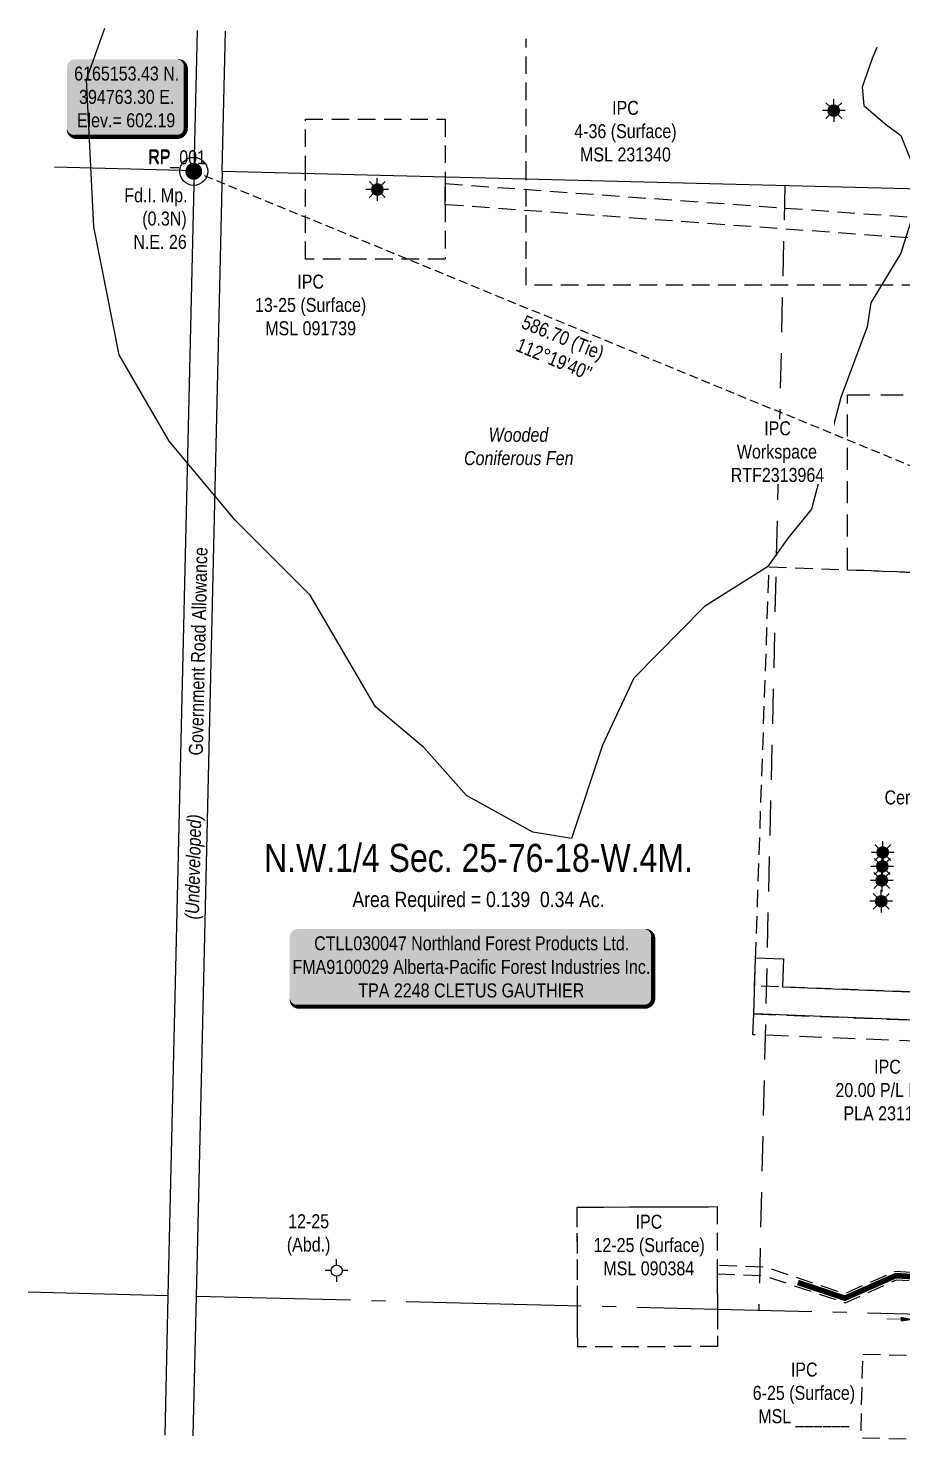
# Model space of a CAD drawing. Extents: x 393752 to 399280, y 6164171 to 6167808.
# Drawn here: x 394645 to 395270, y 6164246 to 6165256 of the extents above; entities that cross this region are included whole.
import ezdxf
from ezdxf.enums import TextEntityAlignment as Align

# ---------------------------------------------------------------- set-up
doc = ezdxf.new("R2010")
doc.units = 0
doc.header["$LTSCALE"] = 5
doc.header["$PDSIZE"] = 0.5
for name, pattern in [('foc-ACCESSROAD', [3.75, 2.5, -1.25]), ('foc-LSD', [8, 5, -3]), ('foc-QUARTERLINE', [33, 25, -3, 2, -3]), ('foc-TIELINE', [1.875, 1.25, -0.625]), ('HIDDEN2', [4.7625, 3.175, -1.5875])]:
    doc.linetypes.add(name, pattern=pattern)
doc.layers.get('Defpoints').update_dxf_attribs({"color": 9})
for name, color, linetype in [('35', 37, 'Continuous'), ('AS-ROADS', 254, 'Continuous'), ('C-AR', 13, 'foc-ACCESSROAD'), ('C-RW', 13, 'Continuous'), ('C-SYMBOL', 7, 'Continuous'), ('C-WS', 13, 'foc-ACCESSROAD'), ('C-WS-S', 13, 'Continuous'), ('DETAIL-T', 7, 'Continuous'), ('L-AREAREQUIRED', 7, 'Continuous'), ('L-BD', 7, 'Continuous'), ('L-MON', 1, 'Continuous'), ('L-ROAD-T', 7, 'Continuous'), ('L-SEC', 7, 'Continuous'), ('L-SECQ', 8, 'foc-QUARTERLINE'), ('L-SECTION-LSD', 7, 'foc-LSD'), ('L-TIE', 7, 'foc-TIELINE'), ('L-TIE-T', 7, 'Continuous'), ('T-EXISTING TFA', 220, 'HIDDEN2'), ('T-EXISTING TFA-T', 220, 'Continuous'), ('WETLAND', 143, 'Continuous'), ('WETLAND-T', 146, 'Continuous')]:
    doc.layers.add(name, color=color, linetype=linetype)
for name, color, linetype, lineweight in [('C-AR-T', 13, 'Continuous', 9), ('C-RW-T', 13, 'Continuous', 9), ('C-WS-T', 13, 'Continuous', 9), ('T-TEXT', 48, 'Continuous', 18)]:
    doc.layers.add(name, color=color, linetype=linetype, lineweight=lineweight)
doc.styles.add('100L', font='ARIALN.TTF', dxfattribs={"height": 11})
doc.styles.add('175L', font='ARIALN.TTF', dxfattribs={"height": 20})
doc.styles.add('80', font='ARIALN.TTF', dxfattribs={"height": 10})
doc.styles.add('80CG', font='ARIALN.TTF', dxfattribs={"height": 10})
doc.styles.add('80L', font='ARIALN.TTF', dxfattribs={"height": 10})
doc.styles.add('80LS', font='ARIALNI.TTF', dxfattribs={"height": 10})
doc.dimstyles.new('Compass 5 000', dxfattribs={"dimscale": 5, "dimtxt": 9, "dimasz": 2, "dimexe": 0.2, "dimexo": 0.0625, "dimgap": 0.5, "dimtad": 0, "dimtih": 1, "dimtoh": 1, "dimzin": 0, "dimdsep": 46, "dimtxsty": '80CG', "dimcen": 0.1, "dimse1": 1, "dimse2": 1, "dimclrd": 256, "dimclrt": 256, "dimaunit": 1, "dimadec": 4, "dimazin": 0, "dimtfac": 0.06, "dimtofl": 0, "dimtmove": 0, "dimatfit": 1, "dimfxl": 0.2, "dimtolj": 1, "dimtzin": 0, "dimlwd": -1, "dimarcsym": 0})

# ---------------------------------------------------------------- blocks, each defined once
blk = doc.blocks.new('*D428')
at = {"layer": 'C-AR-T', "transparency": 16777216}
for p, q in [((395310.3, 6165128.3), (395313.8, 6165176.3)), ((395313.8, 6165176.3), (395323.8, 6165176.3)), ((395307.8, 6165093.4), (395307.1, 6165083.5))]:
    blk.add_line(p, q, dxfattribs=at)
for points in [[(395308.7, 6165128.5), (395312, 6165128.2), (395309.6, 6165118.4)], [(395306.2, 6165093.5), (395309.5, 6165093.3), (395308.5, 6165103.4)]]:
    blk.add_solid(points, dxfattribs=at)
at = {"layer": 'Defpoints', "color": 0, "transparency": 16777216}
for p in [(395259.4, 6165122), (395258.3, 6165107), (395308.5, 6165103.4)]:
    blk.add_point(p, dxfattribs=at)
at = {"layer": 'C-AR-T', "transparency": 16777216, "insert": (395358.1, 6165176.3), "char_height": 10, "attachment_point": 5, "style": '80CG', "bg_fill": 3, "box_fill_scale": 1.1, "bg_fill_color": 256, "bg_fill_true_color": 13158600, "bg_fill_transparency": 0}
blk.add_mtext('\\A1;IPC\\P15.00 A/R\\PLOC 091364', dxfattribs=at)
blk = doc.blocks.new('*D434')
at = {"layer": 'C-AR-T', "transparency": 16777216}
for p, q in [((395268.9, 6164333), (395258.9, 6164333.2)), ((395295.8, 6164332.3), (395305.9, 6164332.1))]:
    blk.add_line(p, q, dxfattribs=at)
for points in [[(395268.9, 6164334.6), (395268.8, 6164331.3), (395278.9, 6164332.7)], [(395295.9, 6164334), (395295.8, 6164330.7), (395285.8, 6164332.6)]]:
    blk.add_solid(points, dxfattribs=at)
at = {"layer": 'Defpoints', "color": 0, "transparency": 16777216}
for p in [(395285.8, 6164332.6), (395278.7, 6164325.4), (395285.7, 6164325.2)]:
    blk.add_point(p, dxfattribs=at)
at = {"layer": 'C-AR-T', "transparency": 16777216, "insert": (395340.5, 6164332.1), "char_height": 10, "attachment_point": 5, "style": '80CG', "bg_fill": 3, "box_fill_scale": 1.1, "bg_fill_color": 256, "bg_fill_true_color": 13158600, "bg_fill_transparency": 0}
blk.add_mtext('\\A1;IPC\\P7.00 A/R\\PLOC ______', dxfattribs=at)
blk = doc.blocks.new('*D440')
at = {"layer": 'C-RW-T', "transparency": 16777216}
for p, q in [((395312, 6164575.5), (395312.4, 6164585.5)), ((395310.5, 6164535.5), (395309, 6164496.7)), ((395309, 6164496.7), (395299, 6164496.7))]:
    blk.add_line(p, q, dxfattribs=at)
for points in [[(395310.4, 6164575.5), (395313.7, 6164575.4), (395311.6, 6164565.5)], [(395308.8, 6164535.6), (395312.1, 6164535.4), (395310.9, 6164545.5)]]:
    blk.add_solid(points, dxfattribs=at)
at = {"layer": 'Defpoints', "color": 0, "transparency": 16777216}
for p in [(395265.9, 6164567.2), (395265.1, 6164547.3), (395310.9, 6164545.5)]:
    blk.add_point(p, dxfattribs=at)
at = {"layer": 'C-RW-T', "transparency": 16777216, "insert": (395259.4, 6164496.7), "char_height": 10, "attachment_point": 5, "style": '80CG'}
blk.add_mtext('\\A1;IPC\\P20.00 P/L R/W\\PPLA 231194', dxfattribs=at)
blk = doc.blocks.new('*U427')
h = blk.add_hatch(color=255)
edge = h.paths.add_edge_path()
edge.add_line((-124, -28.5), (124, -28.5))
edge.add_arc((124, -22.5), 6, 270, 360)
edge.add_line((130, -22.5), (130, 21))
edge.add_arc((124, 21), 6, 0, 90)
edge.add_line((124, 27), (-124, 27))
edge.add_arc((-124, 21), 6, 90, 180)
edge.add_line((-130, 21), (-130, -22.5))
edge.add_arc((-124, -22.5), 6, 180, 270)
at = {"color": 44, "flags": 128}
blk.add_lwpolyline([(-124, -28.5, 3, 3, 0), (124, -28.5, 3, 3, 0.414214), (130, -22.5, 3, 3, 0), (130, 21, 3, 0, 0.414214), (124, 27, 0, 0, 0), (-124, 27, 0, 0, 0.414214), (-130, 21, 0, 0, 0), (-130, -22.5, 0, 3, 0.414214)], format="xyseb", close=True, dxfattribs=at)
at = {"color": 44, "style": '80'}
blk.add_attdef('ENTER_TEXT_001', (-36, -5), '', height=10, dxfattribs=at)
blk = doc.blocks.new('RP')
at = {"layer": '35', "color": 3}
blk.add_circle((0, 0), 10, dxfattribs=at)
at = {"layer": '35', "color": 3, "style": '80'}
blk.add_attdef('RP_001', (-32.4, 5.8), '', height=10, dxfattribs=at)
blk = doc.blocks.new('GABD')
for p, q in [((-0.81, 0), (-1.62, 0)), ((0, 0.81), (0, 1.62)), ((1.62, 0), (0.81, 0)), ((0, -0.81), (0, -1.62))]:
    blk.add_line(p, q)
blk.add_circle((0, 0), 0.8)
blk = doc.blocks.new('GAS')
h = blk.add_hatch(color=255)
h.dxf.hatch_style = 1
edge = h.paths.add_edge_path()
edge.add_arc((0, 0), 0.9, 0, 360)
for p, q in [((-0.81, 0), (-1.62, 0)), ((-0.57, 0.57), (-1.14, 1.14)), ((0, 0.81), (0, 1.62)), ((0.57, 0.57), (1.14, 1.14)), ((1.62, 0), (0.81, 0)), ((-0.57, -0.57), (-1.14, -1.14)), ((0, -0.81), (0, -1.62)), ((1.14, -1.14), (0.57, -0.57))]:
    blk.add_line(p, q)
blk.add_circle((0, 0), 0.8)
blk = doc.blocks.new('fdia')
at = {"color": 255, "const_width": 1}
blk.add_lwpolyline([(-0.5, 0, 1), (0.5, 0, 1)], format="xyb", close=True, dxfattribs=at)
blk = doc.blocks.new('Fdiaa')
blk.add_blockref('fdia', (0, 0))
blk = doc.blocks.new('fdib')
at = {"color": 1, "const_width": 1.6}
blk.add_lwpolyline([(-0.4, 0, 1), (0.4, 0, 1)], format="xyb", close=True, dxfattribs=at)
at = {"color": 1}
blk.add_circle((0, 0), 0.8, dxfattribs=at)
blk = doc.blocks.new('Fdibb')
blk.add_blockref('fdib', (0, 0))
blk = doc.blocks.new('fdicc')
for name in ['Fdibb', 'Fdiaa']:
    blk.add_blockref(name, (0, 0))
blk = doc.blocks.new('FDI')
blk.add_blockref('fdicc', (0, 0))
blk = doc.blocks.new('*U445')
h = blk.add_hatch(color=254)
edge = h.paths.add_edge_path()
edge.add_line((-36.5, -28.5), (36.5, -28.5))
edge.add_arc((36.5, -22.5), 6, 270, 360)
edge.add_line((42.5, -22.5), (42.5, 21))
edge.add_arc((36.5, 21), 6, 0, 90)
edge.add_line((36.5, 27), (-36.5, 27))
edge.add_arc((-36.5, 21), 6, 90, 180)
edge.add_line((-42.5, 21), (-42.5, -22.5))
edge.add_arc((-36.5, -22.5), 6, 180, 270)
at = {"color": 1, "flags": 128}
blk.add_lwpolyline([(-36.5, -28.5, 3, 3, 0), (36.5, -28.5, 3, 3, 0.414214), (42.5, -22.5, 3, 3, 0), (42.5, 21, 3, 0, 0.414214), (36.5, 27, 0, 0, 0), (-36.5, 27, 0, 0, 0.414214), (-42.5, 21, 0, 0, 0), (-42.5, -22.5, 0, 3, 0.414214)], format="xyseb", close=True, dxfattribs=at)
blk.add_lwpolyline([(-17.7, -11.6, 0, 10, 0), (0, 0, 5, 5, 0)], format="xyseb", dxfattribs=at)
at = {"color": 1, "style": '80'}
blk.add_attdef('ENTER_TEXT_001', (-36, -5), '', height=10, dxfattribs=at)

msp = doc.modelspace()

# ---------------------------------------------------------------- linework, layer by layer
at = {"layer": 'AS-ROADS', "const_width": 3.999, "flags": 128}
msp.add_lwpolyline([(395606.298, 6164378.943), (395568.374, 6164372.727), (395505.881, 6164375.319), (395448.094, 6164361.685), (395392.035, 6164373.149), (395350.032, 6164358.976), (395265.308, 6164364.09), (395228.939, 6164347.981), (395195.273, 6164359.201)], dxfattribs=at)
at = {"layer": 'C-AR'}
msp.add_lwpolyline([(395442.324, 6165108.834), (395442.321, 6165093.801), (394943.128, 6165129.626), (394943.125, 6165144.659), (395442.324, 6165108.834)], close=True, dxfattribs=at)
at = {"layer": 'C-AR', "flags": 128}
msp.add_lwpolyline([(395137.65, 6164365.417), (395171.077, 6164364.104), (395229.092, 6164344.769), (395265.856, 6164361.053), (395350.436, 6164355.947), (395392.227, 6164370.049), (395448.14, 6164358.615), (395506.169, 6164372.306), (395568.556, 6164369.718), (395606.326, 6164375.909), (395658.406, 6164368.447), (395698.47, 6164375.154), (395728.314, 6164378.02), (395778.631, 6164378.705), (395793.622, 6164378.423), (395793.861, 6164384.413), (395777.861, 6164384.696), (395727.985, 6164384.014), (395696.64, 6164380.997), (395657.646, 6164374.397), (395606.27, 6164381.977), (395568.192, 6164375.736), (395505.593, 6164378.332), (395448.048, 6164364.755), (395391.843, 6164376.249), (395349.628, 6164362.005), (395264.76, 6164367.127), (395228.786, 6164351.193), (395172.166, 6164370.063), (395137.629, 6164371.42)], close=True, dxfattribs=at)
at = {"layer": 'C-RW'}
msp.add_lwpolyline([(395165.065, 6164591.187), (395185.046, 6164590.498), (395184.354, 6164570.427), (395846.583, 6164544.614), (395846.367, 6164529.617), (395784.206, 6164532.04), (395784.025, 6164527.045), (395163.687, 6164551.225)], close=True, dxfattribs=at)
at = {"layer": 'C-WS'}
msp.add_lwpolyline([(395300.827, 6165240.691), (395300.827, 6165140.593), (395340.827, 6165139.584), (395340.827, 6164924.251), (395300.827, 6164925.812), (395300.827, 6165072.149), (395000.934, 6165072.149), (395000.934, 6165148.152), (395000.934, 6165248.193)], dxfattribs=at)
for points in [[(394943.133, 6165090.715), (394843.186, 6165090.728), (394843.179, 6165152.124), (394843.175, 6165190.701), (394943.114, 6165190.681), (394943.124, 6165149.597), (394943.125, 6165144.659), (394943.128, 6165129.626), (394943.133, 6165090.715)], [(395834.299, 6164905.003), (395831.898, 6164845.088), (395828.945, 6164771.155), (395818.826, 6164751.521), (395812.676, 6164739.589), (395788.599, 6164696.183), (395783.457, 6164547.039), (395768.475, 6164547.623), (395574.885, 6164555.175), (395164.372, 6164571.187), (395174.7, 6164870.792), (395300.826, 6164865.766), (395300.827, 6164925.812), (395583.265, 6164914.795), (395634.276, 6164912.804), (395819.337, 6164905.584), (395834.299, 6164905.003)], [(395137.828, 6164313.434), (395037.865, 6164313.092), (395037.764, 6164342.41), (395037.523, 6164413.055), (395137.485, 6164413.397), (395137.629, 6164371.42), (395137.65, 6164365.417), (395137.736, 6164339.924), (395137.828, 6164313.434)]]:
    msp.add_lwpolyline(points, close=True, dxfattribs=at)
at = {"layer": 'C-WS', "flags": 128}
for points in [[(395137.828, 6164313.434), (395037.865, 6164313.092), (395037.764, 6164342.41), (395037.523, 6164413.055), (395137.485, 6164413.397), (395137.629, 6164371.42), (395137.65, 6164365.417), (395137.736, 6164339.924), (395137.828, 6164313.434)], [(395241.774, 6164307.944), (395321.713, 6164306.037), (395320.294, 6164246.073), (395240.33, 6164247.986)]]:
    msp.add_lwpolyline(points, close=True, dxfattribs=at)
at = {"layer": 'L-SEC'}
for p, q in [((394763.608, 6165154.134), (394765.897, 6165254.072)), ((394783.712, 6165153.674), (394786.001, 6165253.569)), ((394663.673, 6165156.567), (394763.608, 6165154.134)), ((394763.608, 6165154.134), (394744.87, 6164349.706)), ((394783.712, 6165153.666), (394764.974, 6164349.238)), ((394783.711, 6165153.628), (395588.358, 6165133.345)), ((394744.87, 6164349.706), (394742.542, 6164250.058)), ((394764.974, 6164349.237), (394762.645, 6164249.556))]:
    msp.add_line(p, q, dxfattribs=at)
at = {"layer": 'L-SECQ'}
for p, q in [((394744.87, 6164349.706), (394644.936, 6164352.178)), ((395535.114, 6164330.066), (394764.974, 6164349.207))]:
    msp.add_line(p, q, dxfattribs=at)
at = {"layer": 'L-SECTION-LSD'}
msp.add_line((395186.035, 6165143.486), (395167.297, 6164339.208), dxfattribs=at)
at = {"layer": 'T-EXISTING TFA'}
msp.add_lwpolyline([(395300.827, 6164865.766), (395230.852, 6164868.554), (395230.852, 6164993.608), (395300.827, 6164993.608), (395300.827, 6164865.766), (395300.827, 6164990.819)], dxfattribs=at)
msp.add_lwpolyline([(395163.687, 6164551.225), (395784.025, 6164527.045), (395783.48, 6164512.06), (395163.013, 6164536.245), (395163.687, 6164551.225)], close=True, dxfattribs=at)
at = {"layer": 'WETLAND'}
for points in [[(395276.982, 6165120.653), (395268.916, 6165094.917), (395247.542, 6165059.456), (395244.755, 6165042.303), (395226.035, 6164991.837), (395204.992, 6164911.87), (395188.358, 6164891.568), (395173.475, 6164870.788), (395128.418, 6164842.507), (395077.883, 6164791.06), (395055.496, 6164743.275), (395033.529, 6164676.59), (395005.859, 6164681.206), (394958.291, 6164707.356), (394927.799, 6164741.581), (394893.241, 6164770.756), (394846.498, 6164850.465), (394792.967, 6164904.14), (394745.63, 6164960.477), (394709.929, 6165022.184), (394691.81, 6165113.833), (394686.557, 6165219.084), (394699.742, 6165255.727)], [(395251.676, 6165241.921), (395248.346, 6165234.023), (395241.382, 6165213.728), (395242.576, 6165200.596), (395257.734, 6165187.496), (395268.916, 6165178.955), (395280.089, 6165151.267)]]:
    msp.add_lwpolyline(points, dxfattribs=at)

# ---------------------------------------------------------------- block references
at = {"color": 3}
ref = msp.add_blockref('*U427', (394961.856, 6164584.811), dxfattribs=dict(at, xscale=0.999641999999997, yscale=0.999641999999997, zscale=0.999641999999997))
ref.add_attrib('ENTER_TEXT_001', 'CTLL030047 Northland Forest Products Ltd.', (394849.396, 6164596.644), dxfattribs={"color": 44, "height": 9.99642, "style": '80'})
ref.add_attrib('ENTER_TEXT_002', 'FMA9100029 Alberta-Pacific Forest Industries Inc.', (394833.918, 6164579.813), dxfattribs={"color": 44, "height": 9.99642, "style": '80'})
ref.add_attrib('ENTER_TEXT_003', 'TPA 2248 CLETUS GAUTHIER', (394880.978, 6164562.975), dxfattribs={"color": 44, "height": 9.99642, "style": '80'})
at = {"layer": 'C-WS-S'}
for name, p, xscale, yscale, zscale in [('GAS', (395220.941, 6165196.835), 4.998209999999968, 4.998209999999968, 4.998209999999968), ('GAS', (394894.553, 6165140.43), 4.998209999999968, 4.998209999999968, 4.998209999999968), ('GAS', (395255.991, 6164666.586), 4.998209999999968, 4.998209999999968, 4.998209999999968), ('GAS', (395255.688, 6164656.573), 4.998209999999968, 4.998209999999968, 4.998209999999968), ('GAS', (395255.322, 6164646.561), 4.998209999999968, 4.998209999999968, 4.998209999999968), ('GAS', (395254.902, 6164631.652), 4.998209999999968, 4.998209999999968, 4.998209999999968), ('GABD', (394865.446, 6164367.668), 4.999999999999967, 4.999999999999967, 4.999999999999967)]:
    msp.add_blockref(name, p, dxfattribs=dict(at, xscale=xscale, yscale=yscale, zscale=zscale))
at = {"layer": 'DETAIL-T', "color": 3}
ref = msp.add_blockref('*U445', (394715.078, 6165206.59), dxfattribs=dict(at, xscale=0.999639827, yscale=0.999639827, zscale=0.999639827))
ref.add_attrib('ENTER_TEXT_001', '6165153.43 N.', (394677.796, 6165218.358), dxfattribs={"layer": '0', "color": 1, "height": 9.9964, "style": '80'})
ref.add_attrib('ENTER_TEXT_002', '394763.30 E.', (394681.27, 6165201.657), dxfattribs={"layer": '0', "color": 1, "height": 9.9964, "style": '80'})
ref.add_attrib('ENTER_TEXT_003', 'Elev.= 602.19', (394679.702, 6165184.955), dxfattribs={"layer": '0', "color": 1, "height": 9.9964, "style": '80'})

# ---------------------------------------------------------------- texts
at = {"layer": '35', "color": 3, "style": '80'}
msp.add_attdef('RP_001', (394730.637, 6165158.48), 'RP', height=10, dxfattribs=at)
at = {"layer": 'C-SYMBOL', "color": 3, "style": '175L'}
msp.add_text('N.W.1/4 Sec. 25-76-18-W.4M.', height=19.99284, dxfattribs=at).set_placement((394966.922, 6164646.726), align=Align.BOTTOM_CENTER)
at = {"layer": 'C-WS-T', "attachment_point": 5, "style": '80CG'}
for s, insert, char_height, width in [('\\A1;IPC\\PCentral Processing Facility\\PMSL 231295', (395325.038, 6164705.862), 9.99642, 135.56305), ('\\A1;12-25\\P(Abd.)', (394845.44, 6164393.149), 9.9964, 30.587)]:
    msp.add_mtext(s, dxfattribs=dict(at, insert=insert, char_height=char_height, width=width))
at = {"layer": 'C-WS-T', "char_height": 9.99976, "attachment_point": 1, "style": '80L'}
for s, insert in [('\\pi36.14396;IPC\\P\\pi6.07646;12-25 (Surface)\\P\\pi13.13632;MSL 090384', (395043.078, 6164407.645)), ('\\pi36.14396;IPC\\P\\pi8.85266;6-25 (Surface)\\P\\pi12.82255;MSL ______', (395154.148, 6164301.962))]:
    msp.add_mtext_dynamic_manual_height_columns(s, width=89.81821, gutter_width=50.018, heights=[0], dxfattribs=dict(at, insert=insert))
at = {"layer": 'L-AREAREQUIRED', "color": 5, "style": '100L'}
msp.add_text('Area Required = 0.139  0.34 Ac.', height=10.99606, dxfattribs=at).set_placement((394966.922, 6164624.234), align=Align.BOTTOM_CENTER)
at = {"layer": 'L-ROAD-T', "style": '80L'}
msp.add_text('Government Road Allowance', height=9.99642, rotation=88.665632, dxfattribs=at).set_placement((394766.438, 6164810.386), align=Align.MIDDLE_CENTER)
at = {"layer": 'L-TIE-T', "insert": (395029.234, 6165039.284), "char_height": 9.9964, "width": 66.1339, "attachment_point": 2, "rotation": 337.6723, "style": '80L'}
msp.add_mtext("586.70 (Tie) 112°19'40''", dxfattribs=at)
at = {"layer": 'T-TEXT', "style": '80LS'}
msp.add_text('(Undeveloped)', height=9.99642, rotation=88.665632, dxfattribs=at).set_placement((394762.848, 6164656.296), align=Align.MIDDLE_CENTER)

# ---------------------------------------------------------------- dimensions: what is measured, and where the dimension line sits
at = {"layer": 'C-RW-T'}
dim = msp.add_linear_dim(base=(395310.858, 6164545.488), p1=(395265.899, 6164567.249), p2=(395265.121, 6164547.271), angle=267.767786, text='IPC\\P20.00 P/L R/W\\PPLA 231194', dimstyle='Compass 5 000', dxfattribs=at)
dim.commit()
dim.dimension.update_dxf_attribs({"geometry": '*D440', "text_midpoint": (395259.417, 6164496.693), "dimtype": 161})

# ---------------------------------------------------------------- next in the draw order: texts
at = {"layer": 'C-WS-T', "insert": (395071.981, 6165182.103), "char_height": 9.99642, "width": 78.96667, "attachment_point": 5, "style": '80CG', "bg_fill": 3, "box_fill_scale": 1.15, "bg_fill_color": 256, "bg_fill_true_color": 256, "bg_fill_transparency": 0}
msp.add_mtext('\\A1;IPC\\P4-36 (Surface)\\PMSL 231340', dxfattribs=at)
at = {"layer": 'T-EXISTING TFA-T', "insert": (395140.29, 6164974.758), "char_height": 9.99633, "attachment_point": 1, "style": '80L', "bg_fill": 3, "box_fill_scale": 1.15, "bg_fill_color": 256, "bg_fill_true_color": 256, "bg_fill_transparency": 0}
msp.add_mtext_dynamic_manual_height_columns('\\pi30.93041;IPC\\P\\pi11.38097;Workspace\\P\\pi6.9965;RTF2313964', width=79.38508, gutter_width=50, heights=[0], dxfattribs=at)
at = {"layer": 'WETLAND-T', "insert": (394953.899, 6164970.135), "char_height": 9.99633, "attachment_point": 1, "style": '80L', "bg_fill": 3, "box_fill_scale": 1.1, "bg_fill_color": 256, "bg_fill_transparency": 0}
msp.add_mtext_dynamic_manual_height_columns('\\pi20.26218;{\\fArial Narrow|b0|i1|c0|p34;Wooded \\P\\pi2.66291;Coniferous Fen}', width=82.30302, gutter_width=50, heights=[0], dxfattribs=at)

# ---------------------------------------------------------------- next in the draw order: dimensions: what is measured, and where the dimension line sits
at = {"layer": 'C-AR-T'}
dim = msp.add_linear_dim(base=(395285.848, 6164332.581), p1=(395278.677, 6164325.351), p2=(395285.673, 6164325.185), angle=358.644394, text='IPC\\P7.00 A/R\\PLOC ______', dimstyle='Compass 5 000', override={"dimtfill": 1}, dxfattribs=at)
dim.commit()
dim.dimension.update_dxf_attribs({"geometry": '*D434', "text_midpoint": (395340.477, 6164332.107), "dimtype": 161})

# ---------------------------------------------------------------- next in the draw order: linework, layer by layer
at = {"layer": 'L-TIE', "flags": 128}
msp.add_lwpolyline([(395305.823, 6164930.619), (394763.303, 6165153.43)], dxfattribs=at)

# ---------------------------------------------------------------- next in the draw order: texts
at = {"layer": 'C-WS-T', "insert": (394846.865, 6165057.875), "char_height": 9.99642, "width": 78.96667, "attachment_point": 5, "style": '80CG', "bg_fill": 3, "box_fill_scale": 1.15, "bg_fill_color": 256, "bg_fill_true_color": 256, "bg_fill_transparency": 0}
msp.add_mtext('\\A1;IPC\\P13-25 (Surface)\\PMSL 091739', dxfattribs=at)
at = {"layer": 'L-BD', "color": 3, "insert": (394710.857, 6165141.369), "char_height": 9.9964, "attachment_point": 1, "style": '80L', "bg_fill": 3, "box_fill_scale": 1.15, "bg_fill_color": 256, "bg_fill_true_color": 256, "bg_fill_transparency": 0}
msp.add_mtext_dynamic_manual_height_columns('\\pi2.78513;Fd.I. Mp. \\P\\pi15.61134;(0.3N)\\P\\pi9.24256;N.E. 26', width=46.03694, gutter_width=50, heights=[0], dxfattribs=at)

# ---------------------------------------------------------------- next in the draw order: dimensions: what is measured, and where the dimension line sits
at = {"layer": 'C-AR-T', "color": 3}
dim = msp.add_linear_dim(base=(395308.545, 6165103.402), p1=(395259.39, 6165121.962), p2=(395258.316, 6165107.006), angle=265.895168, text='IPC\\P15.00 A/R\\PLOC 091364', dimstyle='Compass 5 000', override={"dimtfill": 1}, dxfattribs=at)
dim.commit()
dim.dimension.update_dxf_attribs({"geometry": '*D428', "text_midpoint": (395358.068, 6165176.301), "dimtype": 161})

# ---------------------------------------------------------------- next in the draw order: block references
at = {"color": 2}
msp.add_blockref('RP', (394763.303, 6165153.43), dxfattribs=at).add_auto_attribs({'RP_001': 'RP'})
at = {"layer": 'L-MON', "xscale": 5, "yscale": 5, "zscale": 5}
msp.add_blockref('FDI', (394763.303, 6165153.43), dxfattribs=at)

doc.saveas('drawing.dxf')
